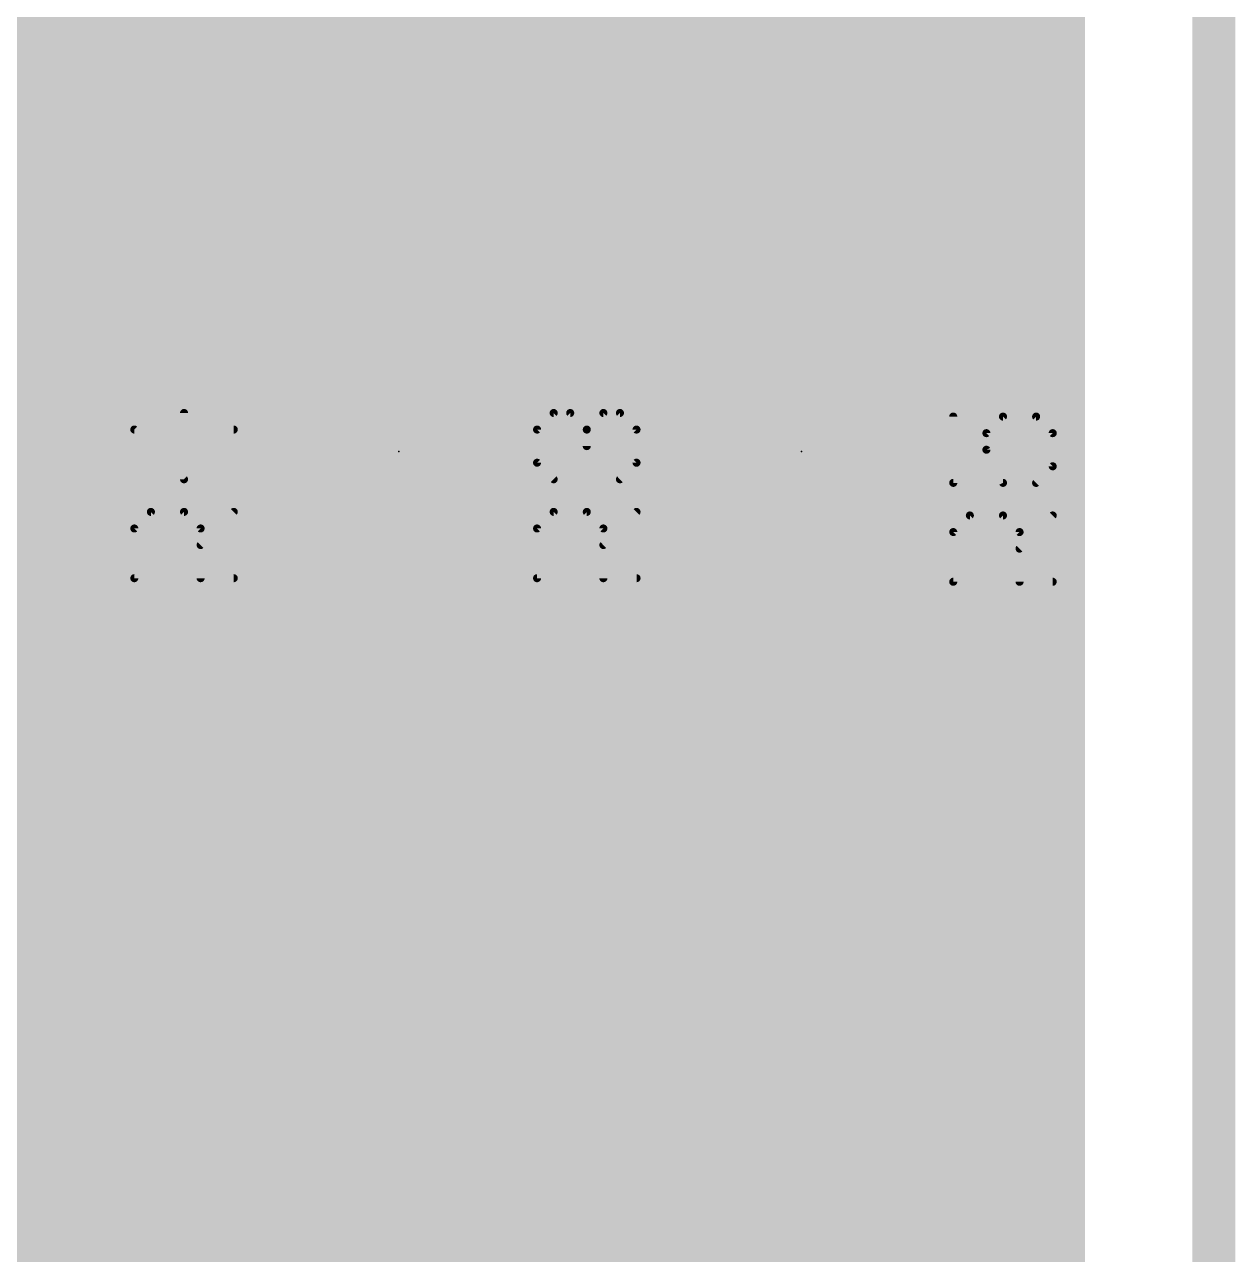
# Model space of a CAD drawing. Extents: x -0.2 to 42.2, y -0.3 to 59.1.
# Drawn here: x 30.75 to 42.2, y 19.71 to 31.34 of the extents above; entities that cross this region are included whole.
import ezdxf

# ---------------------------------------------------------------- set-up
doc = ezdxf.new("R2010")
doc.units = 0
for name, color, linetype in [('1', 22, 'CONTINUOUS'), ('16', 175, 'CONTINUOUS'), ('20', 7, 'CONTINUOUS'), ('23', 7, 'CONTINUOUS'), ('25', 253, 'CONTINUOUS'), ('29', 253, 'CONTINUOUS')]:
    doc.layers.add(name, color=color, linetype=linetype)

# ---------------------------------------------------------------- blocks, each defined once
blk = doc.blocks.new('RECT')
blk.add_solid([(-0.5, -0.5), (0.5, -0.5), (-0.5, 0.5), (0.5, 0.5)])

msp = doc.modelspace()

# ---------------------------------------------------------------- linework, layer by layer
at = {"layer": '1', "const_width": 0.4064}
for points in [[(40.5776, 56.5776), (40.5776, 1.4224)], [(38.6168, 29.5553), (34.8068, 33.3653)], [(38.1, 29.21), (34.29, 33.02)], [(34.0375, 32.4104), (37.1591, 29.2888)], [(29.1464, 31.2928), (35.1551, 31.2928)], [(36.8793, 31.2928), (40.5776, 31.2928)], [(33.7763, 31.0896), (29.1464, 31.0896)], [(34.0003, 30.9968), (33.7763, 31.0896)], [(34.8068, 30.1903), (34.0003, 30.9968)], [(34.1107, 30.8864), (35.5615, 30.8864)], [(37.2857, 30.8864), (40.5776, 30.8864)], [(28.575, 30.48), (33.655, 30.48)], [(33.655, 30.48), (34.29, 29.845)], [(34.5171, 30.48), (35.9679, 30.48)], [(37.6921, 30.48), (40.5776, 30.48)], [(34.8996, 29.9663), (34.8068, 30.1903)], [(34.8551, 30.0736), (36.3743, 30.0736)], [(38.0985, 30.0736), (40.5776, 30.0736)], [(34.8996, 29.3114), (34.8996, 29.9663)], [(28.4537, 29.8704), (33.4025, 29.8704)], [(33.4025, 29.8704), (33.6804, 29.5925)], [(34.29, 29.845), (34.29, 28.255)], [(20.9296, 29.6672), (33.6057, 29.6672)], [(33.6804, 29.5925), (33.6804, 29.3114)], [(34.8996, 29.6672), (36.7807, 29.6672)], [(38.5049, 29.6672), (40.5776, 29.6672)], [(38.7096, 29.3313), (38.6168, 29.5553)], [(31.3983, 29.3114), (29.5617, 29.3114)], [(31.6364, 29.0733), (31.3983, 29.3114)], [(31.4489, 29.2608), (33.3211, 29.2608)], [(33.3717, 29.3114), (33.1336, 29.0733)], [(33.6804, 29.3114), (33.3717, 29.3114)], [(35.2083, 29.3114), (34.8996, 29.3114)], [(35.4464, 29.0733), (35.2083, 29.3114)], [(35.2589, 29.2608), (37.1311, 29.2608)], [(37.1591, 29.2888), (36.9436, 29.0733)], [(38.7096, 29.3114), (38.7096, 29.3313)], [(39.0183, 29.3114), (38.7096, 29.3114)], [(39.2564, 29.0733), (39.0183, 29.3114)], [(39.0689, 29.2608), (40.5776, 29.2608)], [(38.1, 28.255), (38.1, 29.21)], [(31.6364, 27.4367), (31.6364, 29.0733)], [(33.1336, 29.0733), (33.1336, 27.4367)], [(35.4464, 27.4367), (35.4464, 29.0733)], [(36.9436, 29.0733), (36.9436, 27.4367)], [(39.2564, 27.4367), (39.2564, 29.0733)], [(31.6364, 28.8544), (33.1336, 28.8544)], [(35.4464, 28.8544), (36.9436, 28.8544)], [(39.2564, 28.8544), (40.5776, 28.8544)], [(31.6364, 28.448), (33.1336, 28.448)], [(35.4464, 28.448), (36.9436, 28.448)], [(39.2564, 28.448), (40.5776, 28.448)], [(31.6364, 28.0416), (33.1336, 28.0416)], [(35.4464, 28.0416), (36.9436, 28.0416)], [(39.2564, 28.0416), (40.5776, 28.0416)], [(31.6364, 27.6352), (33.1336, 27.6352)], [(35.4464, 27.6352), (36.9436, 27.6352)], [(39.2564, 27.6352), (40.5776, 27.6352)], [(31.5047, 27.305), (31.6364, 27.4367)], [(33.1336, 27.4367), (33.2653, 27.305)], [(35.3147, 27.305), (35.4464, 27.4367)], [(36.9436, 27.4367), (37.0753, 27.305)], [(39.1247, 27.305), (39.2564, 27.4367)], [(31.6364, 27.1733), (31.5047, 27.305)], [(33.2653, 27.305), (33.1336, 27.1733)], [(35.4464, 27.1733), (35.3147, 27.305)], [(37.0753, 27.305), (36.9436, 27.1733)], [(39.2564, 27.1733), (39.1247, 27.305)], [(31.5809, 27.2288), (33.1891, 27.2288)], [(31.6364, 25.5367), (31.6364, 27.1733)], [(33.1336, 27.1733), (33.1336, 25.5367)], [(35.3909, 27.2288), (36.9991, 27.2288)], [(35.4464, 25.5367), (35.4464, 27.1733)], [(36.9436, 27.1733), (36.9436, 25.5367)], [(39.2009, 27.2288), (40.5776, 27.2288)], [(39.2564, 25.5367), (39.2564, 27.1733)], [(31.6364, 26.8224), (33.1336, 26.8224)], [(35.4464, 26.8224), (36.9436, 26.8224)], [(39.2564, 26.8224), (40.5776, 26.8224)], [(31.6364, 26.416), (33.1336, 26.416)], [(34.29, 22.86), (34.29, 26.355)], [(35.4464, 26.416), (36.9436, 26.416)], [(38.1, 24.257), (38.1, 26.355)], [(39.2564, 26.416), (40.5776, 26.416)], [(31.6364, 26.0096), (33.1336, 26.0096)], [(35.4464, 26.0096), (36.9436, 26.0096)], [(39.2564, 26.0096), (40.5776, 26.0096)], [(31.3983, 25.2986), (31.6364, 25.5367)], [(31.6364, 25.6032), (33.1336, 25.6032)], [(33.1336, 25.5367), (33.3717, 25.2986)], [(35.2083, 25.2986), (35.4464, 25.5367)], [(35.4464, 25.6032), (36.9436, 25.6032)], [(36.9436, 25.5367), (37.1817, 25.2986)], [(39.0183, 25.2986), (39.2564, 25.5367)], [(39.2564, 25.6032), (40.5776, 25.6032)], [(31.0896, 20.8337), (31.0896, 25.2986)], [(31.0896, 25.2986), (31.3983, 25.2986)], [(33.3717, 25.2986), (33.6804, 25.2986)], [(33.6804, 25.2986), (33.6804, 23.1125)], [(34.8996, 22.7387), (34.8996, 25.2986)], [(34.8996, 25.2986), (35.2083, 25.2986)], [(37.1817, 25.2986), (37.4904, 25.2986)], [(37.4904, 25.2986), (37.4904, 24.5095)], [(38.7096, 24.1357), (38.7096, 25.2986)], [(38.7096, 25.2986), (39.0183, 25.2986)], [(31.0896, 25.1968), (33.6804, 25.1968)], [(34.8996, 25.1968), (37.4904, 25.1968)], [(38.7096, 25.1968), (40.5776, 25.1968)], [(31.0896, 24.7904), (33.6804, 24.7904)], [(34.8996, 24.7904), (37.4904, 24.7904)], [(38.7096, 24.7904), (40.5776, 24.7904)], [(37.4904, 24.5095), (23.1052, 10.1243)], [(31.0896, 24.384), (33.6804, 24.384)], [(34.8996, 24.384), (37.3649, 24.384)], [(38.7096, 24.384), (40.5776, 24.384)], [(23.622, 9.779), (38.1, 24.257)], [(38.6168, 23.9117), (38.7096, 24.1357)], [(31.0896, 23.9776), (33.6804, 23.9776)], [(34.8996, 23.9776), (36.9585, 23.9776)], [(38.4453, 23.7402), (38.6168, 23.9117)], [(38.6441, 23.9776), (40.5776, 23.9776)], [(24.2316, 9.5265), (38.4453, 23.7402)], [(31.0896, 23.5712), (33.6804, 23.5712)], [(34.8996, 23.5712), (36.5521, 23.5712)], [(38.2763, 23.5712), (40.5776, 23.5712)], [(33.6804, 23.1125), (21.2075, 10.6396)], [(31.0896, 23.1648), (33.6804, 23.1648)], [(34.8996, 23.1648), (36.1457, 23.1648)], [(37.8699, 23.1648), (40.5776, 23.1648)], [(21.46, 10.03), (34.29, 22.86)], [(31.0896, 22.7584), (33.3263, 22.7584)], [(34.8068, 22.5147), (34.8996, 22.7387)], [(34.8996, 22.7584), (35.7393, 22.7584)], [(37.4635, 22.7584), (40.5776, 22.7584)], [(34.6353, 22.3432), (34.8068, 22.5147)], [(21.8053, 9.5132), (34.6353, 22.3432)], [(31.0896, 22.352), (32.9199, 22.352)], [(34.6441, 22.352), (35.3329, 22.352)], [(37.0571, 22.352), (40.5776, 22.352)], [(31.0896, 21.9456), (32.5135, 21.9456)], [(34.2377, 21.9456), (34.9265, 21.9456)], [(36.6507, 21.9456), (40.5776, 21.9456)], [(31.0896, 21.5392), (32.1071, 21.5392)], [(33.8313, 21.5392), (34.5201, 21.5392)], [(36.2443, 21.5392), (40.5776, 21.5392)], [(31.0896, 21.1328), (31.7007, 21.1328)], [(33.4249, 21.1328), (34.1137, 21.1328)], [(35.8379, 21.1328), (40.5776, 21.1328)], [(30.9968, 20.6097), (31.0896, 20.8337)], [(31.0451, 20.7264), (31.2943, 20.7264)], [(33.0185, 20.7264), (33.7073, 20.7264)], [(35.4315, 20.7264), (40.5776, 20.7264)], [(30.8253, 20.4382), (30.9968, 20.6097)], [(21.1733, 10.7862), (30.8253, 20.4382)], [(30.7071, 20.32), (30.8879, 20.32)], [(32.6121, 20.32), (33.3009, 20.32)], [(35.0251, 20.32), (40.5776, 20.32)], [(32.2057, 19.9136), (32.8945, 19.9136)], [(34.6187, 19.9136), (40.5776, 19.9136)], [(31.7993, 19.5072), (32.4881, 19.5072)], [(34.2123, 19.5072), (40.5776, 19.5072)]]:
    msp.add_lwpolyline(points, dxfattribs=at)
at = {"layer": '1', "const_width": 0.2032}
for points in [[(35.1551, 31.1912, 1), (35.1551, 31.3944)], [(36.8793, 31.3944, 1), (36.8793, 31.1912)], [(40.5776, 31.1912, 1), (40.5776, 31.3944)], [(33.8151, 31.1835, 1), (33.7374, 30.9957)], [(33.7763, 30.988, 1), (33.7763, 31.1912)], [(34.0722, 31.0686, 1), (33.9285, 30.9249)], [(33.9614, 30.9029, 1), (34.0392, 31.0907)], [(34.1107, 30.988, 1), (34.1107, 30.7848)], [(35.5615, 30.7848, 1), (35.5615, 30.988)], [(37.2857, 30.988, 1), (37.2857, 30.7848)], [(40.5776, 30.7848, 1), (40.5776, 30.988)], [(33.7268, 30.5518, 1), (33.5832, 30.4082)], [(33.655, 30.3784, 1), (33.655, 30.5816)], [(34.5171, 30.5816, 1), (34.5171, 30.3784)], [(35.9679, 30.3784, 1), (35.9679, 30.5816)], [(37.6921, 30.5816, 1), (37.6921, 30.3784)], [(40.5776, 30.3784, 1), (40.5776, 30.5816)], [(34.9007, 30.2292, 1), (34.7129, 30.1514)], [(34.7349, 30.1185, 1), (34.8786, 30.2622)], [(34.8551, 30.1752, 1), (34.8551, 29.972)], [(36.3743, 29.972, 1), (36.3743, 30.1752)], [(38.0985, 30.1752, 1), (38.0985, 29.972)], [(40.5776, 29.972, 1), (40.5776, 30.1752)], [(35.0012, 29.9663, 1), (34.798, 29.9663)], [(33.4743, 29.9422, 1), (33.3307, 29.7986)], [(33.4025, 29.7688, 1), (33.4025, 29.972)], [(34.3916, 29.845, 1), (34.1884, 29.845)], [(34.2182, 29.7732, 1), (34.3618, 29.9168)], [(34.8057, 29.9274, 1), (34.9935, 30.0051)], [(33.782, 29.5925, 1), (33.5788, 29.5925)], [(33.6057, 29.5656, 1), (33.6057, 29.7688)], [(34.8996, 29.7688, 1), (34.8996, 29.5656)], [(36.7807, 29.5656, 1), (36.7807, 29.7688)], [(38.5049, 29.7688, 1), (38.5049, 29.5656)], [(40.5776, 29.5656, 1), (40.5776, 29.7688)], [(33.6086, 29.5207, 1), (33.7522, 29.6643)], [(38.7107, 29.5942, 1), (38.5229, 29.5164)], [(38.5449, 29.4835, 1), (38.6886, 29.6272)], [(31.4702, 29.3832, 1), (31.3265, 29.2396)], [(31.4489, 29.3624, 1), (31.4489, 29.1592)], [(31.3983, 29.2098, 1), (31.3983, 29.413)], [(33.3717, 29.413, 1), (33.3717, 29.2098)], [(33.4435, 29.2396, 1), (33.2998, 29.3832)], [(33.3211, 29.1592, 1), (33.3211, 29.3624)], [(33.6804, 29.2098, 1), (33.6804, 29.413)], [(34.8996, 29.413, 1), (34.8996, 29.2098)], [(35.2802, 29.3832, 1), (35.1365, 29.2396)], [(35.2589, 29.3624, 1), (35.2589, 29.1592)], [(35.2083, 29.2098, 1), (35.2083, 29.413)], [(37.2309, 29.217, 1), (37.0872, 29.3607)], [(37.0872, 29.217, 1), (37.2309, 29.3607)], [(37.1311, 29.1592, 1), (37.1311, 29.3624)], [(38.8112, 29.3313, 1), (38.608, 29.3313)], [(38.7096, 29.413, 1), (38.7096, 29.2098)], [(38.6157, 29.2924, 1), (38.8035, 29.3701)], [(39.0902, 29.3832, 1), (38.9465, 29.2396)], [(39.0689, 29.3624, 1), (39.0689, 29.1592)], [(39.0183, 29.2098, 1), (39.0183, 29.413)], [(40.5776, 29.1592, 1), (40.5776, 29.3624)], [(33.5788, 29.3114, 1), (33.782, 29.3114)], [(34.798, 29.3114, 1), (35.0012, 29.3114)], [(38.2016, 29.21, 1), (37.9984, 29.21)], [(38.0282, 29.1382, 1), (38.1718, 29.2818)], [(38.608, 29.3114, 1), (38.8112, 29.3114)], [(31.738, 29.0733, 1), (31.5348, 29.0733)], [(31.5646, 29.0015, 1), (31.7082, 29.1452)], [(33.2352, 29.0733, 1), (33.032, 29.0733)], [(33.0618, 29.1452, 1), (33.2054, 29.0015)], [(35.548, 29.0733, 1), (35.3448, 29.0733)], [(35.3746, 29.0015, 1), (35.5182, 29.1452)], [(37.0452, 29.0733, 1), (36.842, 29.0733)], [(36.8718, 29.1452, 1), (37.0154, 29.0015)], [(39.358, 29.0733, 1), (39.1548, 29.0733)], [(39.1846, 29.0015, 1), (39.3282, 29.1452)], [(31.6364, 28.956, 1), (31.6364, 28.7528)], [(33.1336, 28.7528, 1), (33.1336, 28.956)], [(35.4464, 28.956, 1), (35.4464, 28.7528)], [(36.9436, 28.7528, 1), (36.9436, 28.956)], [(39.2564, 28.956, 1), (39.2564, 28.7528)], [(40.5776, 28.7528, 1), (40.5776, 28.956)], [(31.6364, 28.5496, 1), (31.6364, 28.3464)], [(33.1336, 28.3464, 1), (33.1336, 28.5496)], [(35.4464, 28.5496, 1), (35.4464, 28.3464)], [(36.9436, 28.3464, 1), (36.9436, 28.5496)], [(39.2564, 28.5496, 1), (39.2564, 28.3464)], [(40.5776, 28.3464, 1), (40.5776, 28.5496)], [(34.1884, 28.255, 1), (34.3916, 28.255)], [(37.9984, 28.255, 1), (38.2016, 28.255)], [(31.6364, 28.1432, 1), (31.6364, 27.94)], [(33.1336, 27.94, 1), (33.1336, 28.1432)], [(35.4464, 28.1432, 1), (35.4464, 27.94)], [(36.9436, 27.94, 1), (36.9436, 28.1432)], [(39.2564, 28.1432, 1), (39.2564, 27.94)], [(40.5776, 27.94, 1), (40.5776, 28.1432)], [(31.6364, 27.7368, 1), (31.6364, 27.5336)], [(33.1336, 27.5336, 1), (33.1336, 27.7368)], [(35.4464, 27.7368, 1), (35.4464, 27.5336)], [(36.9436, 27.5336, 1), (36.9436, 27.7368)], [(39.2564, 27.7368, 1), (39.2564, 27.5336)], [(40.5776, 27.5336, 1), (40.5776, 27.7368)], [(31.7082, 27.3648, 1), (31.5646, 27.5085)], [(33.2054, 27.5085, 1), (33.0618, 27.3648)], [(35.5182, 27.3648, 1), (35.3746, 27.5085)], [(37.0154, 27.5085, 1), (36.8718, 27.3648)], [(39.3282, 27.3648, 1), (39.1846, 27.5085)], [(31.5766, 27.3768, 1), (31.4329, 27.2332)], [(31.4329, 27.3768, 1), (31.5766, 27.2332)], [(31.5348, 27.4367, 1), (31.738, 27.4367)], [(33.032, 27.4367, 1), (33.2352, 27.4367)], [(33.3371, 27.2332, 1), (33.1934, 27.3768)], [(33.1934, 27.2332, 1), (33.3371, 27.3768)], [(35.3866, 27.3768, 1), (35.2429, 27.2332)], [(35.2429, 27.3768, 1), (35.3866, 27.2332)], [(35.3448, 27.4367, 1), (35.548, 27.4367)], [(36.842, 27.4367, 1), (37.0452, 27.4367)], [(37.1471, 27.2332, 1), (37.0034, 27.3768)], [(37.0034, 27.2332, 1), (37.1471, 27.3768)], [(39.1966, 27.3768, 1), (39.0529, 27.2332)], [(39.0529, 27.3768, 1), (39.1966, 27.2332)], [(39.1548, 27.4367, 1), (39.358, 27.4367)], [(31.5809, 27.3304, 1), (31.5809, 27.1272)], [(31.738, 27.1733, 1), (31.5348, 27.1733)], [(31.5646, 27.1015, 1), (31.7082, 27.2452)], [(33.2352, 27.1733, 1), (33.032, 27.1733)], [(33.0618, 27.2452, 1), (33.2054, 27.1015)], [(33.1891, 27.1272, 1), (33.1891, 27.3304)], [(35.3909, 27.3304, 1), (35.3909, 27.1272)], [(35.548, 27.1733, 1), (35.3448, 27.1733)], [(35.3746, 27.1015, 1), (35.5182, 27.2452)], [(37.0452, 27.1733, 1), (36.842, 27.1733)], [(36.8718, 27.2452, 1), (37.0154, 27.1015)], [(36.9991, 27.1272, 1), (36.9991, 27.3304)], [(39.2009, 27.3304, 1), (39.2009, 27.1272)], [(39.358, 27.1733, 1), (39.1548, 27.1733)], [(39.1846, 27.1015, 1), (39.3282, 27.2452)], [(40.5776, 27.1272, 1), (40.5776, 27.3304)], [(31.6364, 26.924, 1), (31.6364, 26.7208)], [(33.1336, 26.7208, 1), (33.1336, 26.924)], [(35.4464, 26.924, 1), (35.4464, 26.7208)], [(36.9436, 26.7208, 1), (36.9436, 26.924)], [(39.2564, 26.924, 1), (39.2564, 26.7208)], [(40.5776, 26.7208, 1), (40.5776, 26.924)], [(31.6364, 26.5176, 1), (31.6364, 26.3144)], [(33.1336, 26.3144, 1), (33.1336, 26.5176)], [(34.3916, 26.355, 1), (34.1884, 26.355)], [(35.4464, 26.5176, 1), (35.4464, 26.3144)], [(36.9436, 26.3144, 1), (36.9436, 26.5176)], [(38.2016, 26.355, 1), (37.9984, 26.355)], [(39.2564, 26.5176, 1), (39.2564, 26.3144)], [(40.5776, 26.3144, 1), (40.5776, 26.5176)], [(31.6364, 26.1112, 1), (31.6364, 25.908)], [(33.1336, 25.908, 1), (33.1336, 26.1112)], [(35.4464, 26.1112, 1), (35.4464, 25.908)], [(36.9436, 25.908, 1), (36.9436, 26.1112)], [(39.2564, 26.1112, 1), (39.2564, 25.908)], [(40.5776, 25.908, 1), (40.5776, 26.1112)], [(31.6364, 25.7048, 1), (31.6364, 25.5016)], [(31.7082, 25.4648, 1), (31.5646, 25.6085)], [(33.2054, 25.6085, 1), (33.0618, 25.4648)], [(33.1336, 25.5016, 1), (33.1336, 25.7048)], [(35.4464, 25.7048, 1), (35.4464, 25.5016)], [(35.5182, 25.4648, 1), (35.3746, 25.6085)], [(37.0154, 25.6085, 1), (36.8718, 25.4648)], [(36.9436, 25.5016, 1), (36.9436, 25.7048)], [(39.2564, 25.7048, 1), (39.2564, 25.5016)], [(39.3282, 25.4648, 1), (39.1846, 25.6085)], [(40.5776, 25.5016, 1), (40.5776, 25.7048)], [(31.5348, 25.5367, 1), (31.738, 25.5367)], [(33.032, 25.5367, 1), (33.2352, 25.5367)], [(35.3448, 25.5367, 1), (35.548, 25.5367)], [(36.842, 25.5367, 1), (37.0452, 25.5367)], [(39.1548, 25.5367, 1), (39.358, 25.5367)], [(31.1912, 25.2986, 1), (30.988, 25.2986)], [(31.0896, 25.4002, 1), (31.0896, 25.197)], [(31.3983, 25.197, 1), (31.3983, 25.4002)], [(33.3717, 25.4002, 1), (33.3717, 25.197)], [(33.782, 25.2986, 1), (33.5788, 25.2986)], [(33.6804, 25.197, 1), (33.6804, 25.4002)], [(35.0012, 25.2986, 1), (34.798, 25.2986)], [(34.8996, 25.4002, 1), (34.8996, 25.197)], [(35.2083, 25.197, 1), (35.2083, 25.4002)], [(37.1817, 25.4002, 1), (37.1817, 25.197)], [(37.592, 25.2986, 1), (37.3888, 25.2986)], [(37.4904, 25.197, 1), (37.4904, 25.4002)], [(38.8112, 25.2986, 1), (38.608, 25.2986)], [(38.7096, 25.4002, 1), (38.7096, 25.197)], [(39.0183, 25.197, 1), (39.0183, 25.4002)], [(31.0896, 25.2984, 1), (31.0896, 25.0952)], [(31.3265, 25.3704, 1), (31.4702, 25.2268)], [(33.2998, 25.2268, 1), (33.4435, 25.3704)], [(33.6804, 25.0952, 1), (33.6804, 25.2984)], [(34.8996, 25.2984, 1), (34.8996, 25.0952)], [(35.1365, 25.3704, 1), (35.2802, 25.2268)], [(37.1098, 25.2268, 1), (37.2535, 25.3704)], [(37.4904, 25.0952, 1), (37.4904, 25.2984)], [(38.7096, 25.2984, 1), (38.7096, 25.0952)], [(38.9465, 25.3704, 1), (39.0902, 25.2268)], [(40.5776, 25.0952, 1), (40.5776, 25.2984)], [(31.0896, 24.892, 1), (31.0896, 24.6888)], [(33.6804, 24.6888, 1), (33.6804, 24.892)], [(34.8996, 24.892, 1), (34.8996, 24.6888)], [(37.4904, 24.6888, 1), (37.4904, 24.892)], [(38.7096, 24.892, 1), (38.7096, 24.6888)], [(40.5776, 24.6888, 1), (40.5776, 24.892)], [(37.5622, 24.4377, 1), (37.4186, 24.5813)], [(31.0896, 24.4856, 1), (31.0896, 24.2824)], [(33.6804, 24.2824, 1), (33.6804, 24.4856)], [(34.8996, 24.4856, 1), (34.8996, 24.2824)], [(37.3649, 24.2824, 1), (37.3649, 24.4856)], [(37.3888, 24.5095, 1), (37.592, 24.5095)], [(38.7096, 24.4856, 1), (38.7096, 24.2824)], [(40.5776, 24.2824, 1), (40.5776, 24.4856)], [(38.1718, 24.1852, 1), (38.0282, 24.3288)], [(37.9984, 24.257, 1), (38.2016, 24.257)], [(38.8035, 24.0969, 1), (38.6157, 24.1746)], [(38.608, 24.1357, 1), (38.8112, 24.1357)], [(31.0896, 24.0792, 1), (31.0896, 23.876)], [(33.6804, 23.876, 1), (33.6804, 24.0792)], [(34.8996, 24.0792, 1), (34.8996, 23.876)], [(36.9585, 23.876, 1), (36.9585, 24.0792)], [(38.6441, 24.0792, 1), (38.6441, 23.876)], [(38.6886, 23.8398, 1), (38.5449, 23.9835)], [(40.5776, 23.876, 1), (40.5776, 24.0792)], [(38.5229, 23.9506, 1), (38.7107, 23.8728)], [(38.3735, 23.812, 1), (38.5172, 23.6684)], [(38.5172, 23.6684, 1), (38.3735, 23.812)], [(31.0896, 23.6728, 1), (31.0896, 23.4696)], [(33.6804, 23.4696, 1), (33.6804, 23.6728)], [(34.8996, 23.6728, 1), (34.8996, 23.4696)], [(36.5521, 23.4696, 1), (36.5521, 23.6728)], [(38.2763, 23.6728, 1), (38.2763, 23.4696)], [(40.5776, 23.4696, 1), (40.5776, 23.6728)], [(31.0896, 23.2664, 1), (31.0896, 23.0632)], [(33.7522, 23.0407, 1), (33.6086, 23.1843)], [(33.6804, 23.0632, 1), (33.6804, 23.2664)], [(34.8996, 23.2664, 1), (34.8996, 23.0632)], [(36.1457, 23.0632, 1), (36.1457, 23.2664)], [(37.8699, 23.2664, 1), (37.8699, 23.0632)], [(40.5776, 23.0632, 1), (40.5776, 23.2664)], [(33.5788, 23.1125, 1), (33.782, 23.1125)], [(34.3618, 22.7882, 1), (34.2182, 22.9318)], [(31.0896, 22.86, 1), (31.0896, 22.6568)], [(33.3263, 22.6568, 1), (33.3263, 22.86)], [(34.1884, 22.86, 1), (34.3916, 22.86)], [(34.8996, 22.86, 1), (34.8996, 22.6568)], [(34.9935, 22.6999, 1), (34.8057, 22.7776)], [(35.7393, 22.6568, 1), (35.7393, 22.86)], [(37.4635, 22.86, 1), (37.4635, 22.6568)], [(40.5776, 22.6568, 1), (40.5776, 22.86)], [(34.798, 22.7387, 1), (35.0012, 22.7387)], [(34.8786, 22.4428, 1), (34.7349, 22.5865)], [(34.7129, 22.5536, 1), (34.9007, 22.4758)], [(31.0896, 22.4536, 1), (31.0896, 22.2504)], [(32.9199, 22.2504, 1), (32.9199, 22.4536)], [(34.5635, 22.415, 1), (34.7072, 22.2714)], [(34.6441, 22.4536, 1), (34.6441, 22.2504)], [(34.7072, 22.2714, 1), (34.5635, 22.415)], [(35.3329, 22.2504, 1), (35.3329, 22.4536)], [(37.0571, 22.4536, 1), (37.0571, 22.2504)], [(40.5776, 22.2504, 1), (40.5776, 22.4536)], [(31.0896, 22.0472, 1), (31.0896, 21.844)], [(32.5135, 21.844, 1), (32.5135, 22.0472)], [(34.2377, 22.0472, 1), (34.2377, 21.844)], [(34.9265, 21.844, 1), (34.9265, 22.0472)], [(36.6507, 22.0472, 1), (36.6507, 21.844)], [(40.5776, 21.844, 1), (40.5776, 22.0472)], [(31.0896, 21.6408, 1), (31.0896, 21.4376)], [(32.1071, 21.4376, 1), (32.1071, 21.6408)], [(33.8313, 21.6408, 1), (33.8313, 21.4376)], [(34.5201, 21.4376, 1), (34.5201, 21.6408)], [(36.2443, 21.6408, 1), (36.2443, 21.4376)], [(40.5776, 21.4376, 1), (40.5776, 21.6408)], [(31.0896, 21.2344, 1), (31.0896, 21.0312)], [(31.7007, 21.0312, 1), (31.7007, 21.2344)], [(33.4249, 21.2344, 1), (33.4249, 21.0312)], [(34.1137, 21.0312, 1), (34.1137, 21.2344)], [(35.8379, 21.2344, 1), (35.8379, 21.0312)], [(40.5776, 21.0312, 1), (40.5776, 21.2344)], [(31.1835, 20.7949, 1), (30.9957, 20.8726)], [(31.0451, 20.828, 1), (31.0451, 20.6248)], [(30.988, 20.8337, 1), (31.1912, 20.8337)], [(31.2943, 20.6248, 1), (31.2943, 20.828)], [(33.0185, 20.828, 1), (33.0185, 20.6248)], [(33.7073, 20.6248, 1), (33.7073, 20.828)], [(35.4315, 20.828, 1), (35.4315, 20.6248)], [(40.5776, 20.6248, 1), (40.5776, 20.828)], [(30.9029, 20.6486, 1), (31.0907, 20.5708)], [(31.0686, 20.5378, 1), (30.9249, 20.6815)], [(30.7535, 20.51, 1), (30.8972, 20.3664)], [(30.8972, 20.3664, 1), (30.7535, 20.51)], [(30.7071, 20.4216, 1), (30.7071, 20.2184)], [(30.8879, 20.2184, 1), (30.8879, 20.4216)], [(32.6121, 20.4216, 1), (32.6121, 20.2184)], [(33.3009, 20.2184, 1), (33.3009, 20.4216)], [(35.0251, 20.4216, 1), (35.0251, 20.2184)], [(40.5776, 20.2184, 1), (40.5776, 20.4216)], [(32.2057, 20.0152, 1), (32.2057, 19.812)], [(32.8945, 19.812, 1), (32.8945, 20.0152)], [(34.6187, 20.0152, 1), (34.6187, 19.812)], [(40.5776, 19.812, 1), (40.5776, 20.0152)]]:
    msp.add_lwpolyline(points, format="xyb", dxfattribs=at)
at = {"layer": '16', "const_width": 0.4064}
for points in [[(40.5776, 56.5776), (40.5776, 1.4224)], [(1.4224, 31.2928), (40.5776, 31.2928)], [(1.4224, 30.8864), (40.5776, 30.8864)], [(1.4224, 30.48), (40.5776, 30.48)], [(1.4224, 30.0736), (40.5776, 30.0736)], [(1.4224, 29.6672), (40.5776, 29.6672)], [(1.4224, 29.2608), (40.5776, 29.2608)], [(1.4224, 28.8544), (40.5776, 28.8544)], [(1.4224, 28.448), (40.5776, 28.448)], [(1.4224, 28.0416), (40.5776, 28.0416)], [(1.4224, 27.6352), (40.5776, 27.6352)], [(1.4224, 27.2288), (40.5776, 27.2288)], [(1.4224, 26.8224), (40.5776, 26.8224)], [(1.4224, 26.416), (40.5776, 26.416)], [(1.4224, 26.0096), (40.5776, 26.0096)], [(1.4224, 25.6032), (40.5776, 25.6032)], [(1.4224, 25.1968), (40.5776, 25.1968)], [(1.4224, 24.7904), (40.5776, 24.7904)], [(1.4224, 24.384), (40.5776, 24.384)], [(1.4224, 23.9776), (40.5776, 23.9776)], [(1.4224, 23.5712), (40.5776, 23.5712)], [(1.4224, 23.1648), (40.5776, 23.1648)], [(1.4224, 22.7584), (40.5776, 22.7584)], [(1.4224, 22.352), (40.5776, 22.352)], [(1.4224, 21.9456), (40.5776, 21.9456)], [(1.4224, 21.5392), (40.5776, 21.5392)], [(1.4224, 21.1328), (40.5776, 21.1328)], [(1.4224, 20.7264), (40.5776, 20.7264)], [(1.4224, 20.32), (40.5776, 20.32)], [(1.4224, 19.9136), (40.5776, 19.9136)], [(1.4224, 19.5072), (40.5776, 19.5072)]]:
    msp.add_lwpolyline(points, dxfattribs=at)
at = {"layer": '16', "const_width": 0.2032}
for points in [[(40.5776, 31.1912, 1), (40.5776, 31.3944)], [(40.5776, 30.7848, 1), (40.5776, 30.988)], [(40.5776, 30.3784, 1), (40.5776, 30.5816)], [(40.5776, 29.972, 1), (40.5776, 30.1752)], [(40.5776, 29.5656, 1), (40.5776, 29.7688)], [(40.5776, 29.1592, 1), (40.5776, 29.3624)], [(40.5776, 28.7528, 1), (40.5776, 28.956)], [(40.5776, 28.3464, 1), (40.5776, 28.5496)], [(40.5776, 27.94, 1), (40.5776, 28.1432)], [(40.5776, 27.5336, 1), (40.5776, 27.7368)], [(40.5776, 27.1272, 1), (40.5776, 27.3304)], [(40.5776, 26.7208, 1), (40.5776, 26.924)], [(40.5776, 26.3144, 1), (40.5776, 26.5176)], [(40.5776, 25.908, 1), (40.5776, 26.1112)], [(40.5776, 25.5016, 1), (40.5776, 25.7048)], [(40.5776, 25.0952, 1), (40.5776, 25.2984)], [(40.5776, 24.6888, 1), (40.5776, 24.892)], [(40.5776, 24.2824, 1), (40.5776, 24.4856)], [(40.5776, 23.876, 1), (40.5776, 24.0792)], [(40.5776, 23.4696, 1), (40.5776, 23.6728)], [(40.5776, 23.0632, 1), (40.5776, 23.2664)], [(40.5776, 22.6568, 1), (40.5776, 22.86)], [(40.5776, 22.2504, 1), (40.5776, 22.4536)], [(40.5776, 21.844, 1), (40.5776, 22.0472)], [(40.5776, 21.4376, 1), (40.5776, 21.6408)], [(40.5776, 21.0312, 1), (40.5776, 21.2344)], [(40.5776, 20.6248, 1), (40.5776, 20.828)], [(40.5776, 20.2184, 1), (40.5776, 20.4216)], [(40.5776, 19.812, 1), (40.5776, 20.0152)]]:
    msp.add_lwpolyline(points, format="xyb", dxfattribs=at)
at = {"layer": '20', "const_width": 0.4064}
msp.add_lwpolyline([(42, 58), (42, 0)], dxfattribs=at)
at = {"layer": '23'}
for p in [(34.29, 27.305), (38.1, 27.305)]:
    msp.add_point(p, dxfattribs=at)
at = {"layer": '25', "const_width": 0.0762}
for points in [[(32.2576, 27.0426), (32.2576, 27.6697)], [(35.5973, 27.5129), (35.7541, 27.6697)], [(35.7541, 27.6697), (35.9108, 27.6697)], [(35.9108, 27.6697), (36.0676, 27.5129)], [(36.0676, 27.5129), (36.2244, 27.6697)], [(36.2244, 27.6697), (36.3811, 27.6697)], [(36.3811, 27.6697), (36.5379, 27.5129)], [(39.5343, 27.6357), (39.5343, 27.0086)], [(39.8478, 27.4789), (40.0046, 27.6357)], [(40.0046, 27.6357), (40.3181, 27.6357)], [(40.3181, 27.6357), (40.4749, 27.4789)], [(32.7279, 27.5129), (31.7873, 27.5129)], [(31.7873, 27.5129), (32.2576, 27.0426)], [(35.5973, 27.1993), (35.5973, 27.5129)], [(36.0676, 27.5129), (36.0676, 27.3561)], [(36.5379, 27.5129), (36.5379, 27.1993)], [(39.8478, 27.3222), (39.8478, 27.4789)], [(40.4749, 27.4789), (40.4749, 27.1654)], [(40.0046, 27.0086), (39.8478, 27.3222)], [(35.7541, 27.0426), (35.5973, 27.1993)], [(36.5379, 27.1993), (36.3811, 27.0426)], [(40.4749, 27.1654), (40.3181, 27.0086)], [(39.5343, 27.0086), (40.0046, 27.0086)], [(31.7873, 26.5774), (31.9441, 26.7341)], [(31.9441, 26.7341), (32.2576, 26.7341)], [(32.2576, 26.7341), (32.4144, 26.5774)], [(32.4144, 26.4206), (32.7279, 26.7341)], [(35.5973, 26.5774), (35.7541, 26.7341)], [(35.7541, 26.7341), (36.0676, 26.7341)], [(36.0676, 26.7341), (36.2244, 26.5774)], [(36.2244, 26.4206), (36.5379, 26.7341)], [(39.5343, 26.5434), (39.6911, 26.7002)], [(39.6911, 26.7002), (40.0046, 26.7002)], [(40.0046, 26.7002), (40.1614, 26.5434)], [(40.1614, 26.3866), (40.4749, 26.7002)], [(31.7873, 26.1071), (31.7873, 26.5774)], [(32.4144, 26.5774), (32.4144, 26.1071)], [(35.5973, 26.1071), (35.5973, 26.5774)], [(36.2244, 26.5774), (36.2244, 26.1071)], [(39.5343, 26.0731), (39.5343, 26.5434)], [(40.1614, 26.5434), (40.1614, 26.0731)], [(32.7279, 26.1071), (31.7873, 26.1071)], [(36.5379, 26.1071), (35.5973, 26.1071)], [(40.4749, 26.0731), (39.5343, 26.0731)]]:
    msp.add_lwpolyline(points, dxfattribs=at)
at = {"layer": '25', "const_width": 0.0381}
for points in [[(32.2767, 27.6697, 1), (32.2386, 27.6697)], [(35.7541, 27.6887, 1), (35.7541, 27.6506)], [(35.7675, 27.6562, 1), (35.7406, 27.6831)], [(35.9243, 27.6831, 1), (35.8974, 27.6562)], [(35.9108, 27.6506, 1), (35.9108, 27.6887)], [(36.2244, 27.6887, 1), (36.2244, 27.6506)], [(36.2378, 27.6562, 1), (36.2109, 27.6831)], [(36.3946, 27.6831, 1), (36.3677, 27.6562)], [(36.3811, 27.6506, 1), (36.3811, 27.6887)], [(39.5533, 27.6357, 1), (39.5152, 27.6357)], [(40.0046, 27.6547, 1), (40.0046, 27.6166)], [(40.0181, 27.6222, 1), (39.9911, 27.6492)], [(40.3316, 27.6492, 1), (40.3047, 27.6222)], [(40.3181, 27.6166, 1), (40.3181, 27.6547)], [(31.7873, 27.5319, 1), (31.7873, 27.4938)], [(31.8008, 27.5264, 1), (31.7738, 27.4994)], [(32.7279, 27.4938, 1), (32.7279, 27.5319)], [(35.6163, 27.5129, 1), (35.5782, 27.5129)], [(35.5838, 27.5264, 1), (35.6108, 27.4994)], [(36.0866, 27.5129, 1), (36.0485, 27.5129)], [(36.0541, 27.5264, 1), (36.0811, 27.4994)], [(36.0541, 27.4994, 1), (36.0811, 27.5264)], [(36.557, 27.5129, 1), (36.5189, 27.5129)], [(36.5244, 27.4994, 1), (36.5514, 27.5264)], [(39.8344, 27.4924, 1), (39.8613, 27.4654)], [(39.8669, 27.4789, 1), (39.8288, 27.4789)], [(40.494, 27.4789, 1), (40.4559, 27.4789)], [(40.4614, 27.4654, 1), (40.4884, 27.4924)], [(36.0485, 27.3561, 1), (36.0866, 27.3561)], [(39.8649, 27.3307, 1), (39.8308, 27.3136)], [(39.8288, 27.3222, 1), (39.8669, 27.3222)], [(35.6108, 27.2128, 1), (35.5838, 27.1859)], [(36.5514, 27.1859, 1), (36.5244, 27.2128)], [(35.5782, 27.1993, 1), (35.6163, 27.1993)], [(36.5189, 27.1993, 1), (36.557, 27.1993)], [(40.4559, 27.1654, 1), (40.494, 27.1654)], [(40.4884, 27.1519, 1), (40.4614, 27.1789)], [(32.2386, 27.0426, 1), (32.2767, 27.0426)], [(32.2441, 27.0291, 1), (32.2711, 27.0561)], [(35.7406, 27.0291, 1), (35.7675, 27.0561)], [(36.3677, 27.0561, 1), (36.3946, 27.0291)], [(39.5343, 27.0277, 1), (39.5343, 26.9896)], [(39.5152, 27.0086, 1), (39.5533, 27.0086)], [(39.9876, 27.0001, 1), (40.0216, 27.0171)], [(40.0046, 26.9896, 1), (40.0046, 27.0277)], [(40.3047, 27.0221, 1), (40.3316, 26.9951)], [(31.9441, 26.7532, 1), (31.9441, 26.7151)], [(31.9575, 26.7207, 1), (31.9306, 26.7476)], [(32.2711, 26.7476, 1), (32.2441, 26.7207)], [(32.2576, 26.7151, 1), (32.2576, 26.7532)], [(32.7414, 26.7207, 1), (32.7144, 26.7476)], [(35.7541, 26.7532, 1), (35.7541, 26.7151)], [(35.7675, 26.7207, 1), (35.7406, 26.7476)], [(36.0811, 26.7476, 1), (36.0541, 26.7207)], [(36.0676, 26.7151, 1), (36.0676, 26.7532)], [(36.5514, 26.7207, 1), (36.5244, 26.7476)], [(39.6911, 26.7192, 1), (39.6911, 26.6811)], [(39.7045, 26.6867, 1), (39.6776, 26.7136)], [(40.0181, 26.7136, 1), (39.9911, 26.6867)], [(40.0046, 26.6811, 1), (40.0046, 26.7192)], [(40.4884, 26.6867, 1), (40.4614, 26.7136)], [(31.8063, 26.5774, 1), (31.7682, 26.5774)], [(31.7738, 26.5908, 1), (31.8008, 26.5639)], [(32.4334, 26.5774, 1), (32.3953, 26.5774)], [(32.4009, 26.5639, 1), (32.4278, 26.5908)], [(35.6163, 26.5774, 1), (35.5782, 26.5774)], [(35.5838, 26.5908, 1), (35.6108, 26.5639)], [(36.2434, 26.5774, 1), (36.2053, 26.5774)], [(36.2109, 26.5639, 1), (36.2378, 26.5908)], [(39.5533, 26.5434, 1), (39.5152, 26.5434)], [(39.5208, 26.5569, 1), (39.5478, 26.5299)], [(40.1804, 26.5434, 1), (40.1423, 26.5434)], [(40.1479, 26.5299, 1), (40.1748, 26.5569)], [(32.4009, 26.4341, 1), (32.4278, 26.4071)], [(36.2109, 26.4341, 1), (36.2378, 26.4071)], [(40.1479, 26.4001, 1), (40.1748, 26.3732)], [(31.7873, 26.1261, 1), (31.7873, 26.088)], [(31.7682, 26.1071, 1), (31.8063, 26.1071)], [(32.3953, 26.1071, 1), (32.4334, 26.1071)], [(32.7279, 26.088, 1), (32.7279, 26.1261)], [(35.5973, 26.1261, 1), (35.5973, 26.088)], [(35.5782, 26.1071, 1), (35.6163, 26.1071)], [(36.2053, 26.1071, 1), (36.2434, 26.1071)], [(36.5379, 26.088, 1), (36.5379, 26.1261)], [(39.5343, 26.0922, 1), (39.5343, 26.0541)], [(39.5152, 26.0731, 1), (39.5533, 26.0731)], [(40.1423, 26.0731, 1), (40.1804, 26.0731)], [(40.4749, 26.0541, 1), (40.4749, 26.0922)]]:
    msp.add_lwpolyline(points, format="xyb", dxfattribs=at)

# ---------------------------------------------------------------- block references
at = {"layer": '1', "xscale": 1.3, "yscale": 1.5}
for p, rotation in [((30.48, 28.255), 270), ((34.29, 28.255), 270), ((38.1, 28.255), 90), ((30.48, 26.355), 270), ((34.29, 26.355), 270), ((38.1, 26.355), 90)]:
    msp.add_blockref('RECT', p, dxfattribs=dict(at, rotation=rotation))
at = {"layer": '29', "xscale": 1.5032, "yscale": 1.7032}
for p, rotation in [((30.48, 28.255), 270), ((34.29, 28.255), 270), ((38.1, 28.255), 90), ((30.48, 26.355), 270), ((34.29, 26.355), 270), ((38.1, 26.355), 90)]:
    msp.add_blockref('RECT', p, dxfattribs=dict(at, rotation=rotation))

doc.saveas('drawing.dxf')
